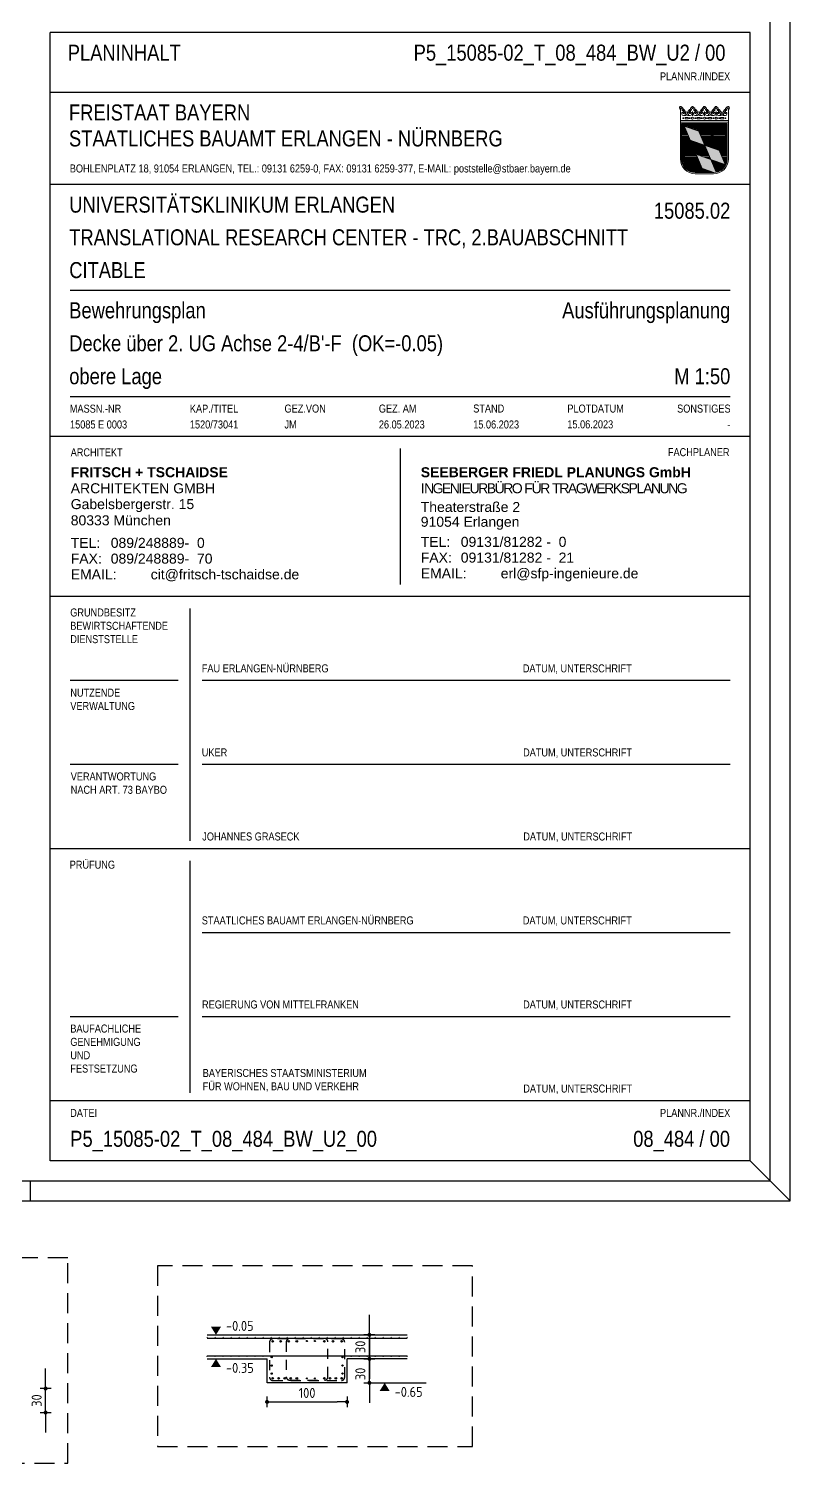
# Model space of a CAD drawing. Extents: x -4.3 to 79.3, y -6.3 to 34.2.
# Drawn here: x 49.93 to 59.45, y -3.28 to 14.65 of the extents above; entities that cross this region are included whole.
import ezdxf
from ezdxf.enums import TextEntityAlignment as Align

# ---------------------------------------------------------------- set-up
doc = ezdxf.new("R2010")
doc.units = 0
doc.header["$LTSCALE"] = 0.5
for name, pattern in [('AUSGEZOGEN', [1000.01, 1000, 0.01]), ('DASHED', [0.75, 0.5, -0.25]), ('HIDDEN', [0.375, 0.25, -0.125]), ('STRICHLINIE', [0.75, 0.5, -0.25])]:
    doc.linetypes.add(name, pattern=pattern)
for name, color, linetype in [('40 A Plankopf Text F+T', 7, 'Continuous'), ('BET-ANS', 7, 'Continuous'), ('BETON', 7, 'Continuous'), ('DETAIL', 7, 'Continuous'), ('HILFE', 7, 'Continuous'), ('koten', 7, 'Continuous'), ('MASSE', 7, 'Continuous'), ('RAHMEN', 7, 'Continuous'), ('RND', 7, 'Continuous')]:
    doc.layers.add(name, color=color, linetype=linetype)
doc.layers.add('NOPLOT', color=7, linetype='Continuous', plot=False)
doc.styles.add('ERSTELLTER_STIL_3', font='arial.ttf')
doc.styles.add('ERSTELLTER_STIL_4', font='arialbd.ttf')
doc.styles.add('plankopf_ArialN', font='ARIALN.TTF')
doc.styles.add('txt', font='isocp.shx')
doc.dimstyles.new('DOT_I', dxfattribs={"dimscale": 0.5, "dimtxt": 0.25, "dimasz": 0.25, "dimexe": 0.1, "dimexo": 0.3, "dimgap": 0.1, "dimtad": 1, "dimdec": 3, "dimzin": 3, "dimtxsty": 'txt', "dimblk": 'DOT', "dimblk1": 'DOT', "dimblk2": 'DOT', "dimsah": 1, "dimcen": 0.1, "dimse1": 1, "dimse2": 1, "dimazin": 0, "dimtfac": 1, "dimtdec": 4, "dimtix": 1, "dimtmove": 2, "dimatfit": 3, "dimfxl": 0, "dimtvp": 1, "dimtolj": 1, "dimtzin": 0, "dimarcsym": 0})
pattern_1 = [(0, (-322.07857, -163.97815), (8e-17, 0.254), [])]

# ---------------------------------------------------------------- blocks, each defined once
blk = doc.blocks.new('Bundeslandwappen')
at = {"lineweight": 9, "true_color": 0xffffff}
for points in [[(-5.75, 16.5), (-5.98, 16.5), (-5.98, 16.29), (-5.75, 16.29)], [(-5.09, 15.68), (-5.31, 15.68), (-5.31, 15.47), (-5.09, 15.47)], [(-3.49, 15.68), (-3.71, 15.68), (-3.71, 15.47), (-3.49, 15.47)], [(-2.82, 16.5), (-3.05, 16.5), (-3.05, 16.29), (-2.82, 16.29)], [(-2.15, 15.68), (-2.38, 15.68), (-2.38, 15.47), (-2.15, 15.47)], [(-0.56, 15.68), (-0.78, 15.68), (-0.78, 15.47), (-0.56, 15.47)], [(0.11, 16.5), (-0.11, 16.5), (-0.11, 16.29), (0.11, 16.29)], [(0.78, 15.68), (0.56, 15.68), (0.56, 15.47), (0.78, 15.47)], [(2.38, 15.68), (2.15, 15.68), (2.15, 15.47), (2.38, 15.47)], [(3.05, 16.5), (2.82, 16.5), (2.82, 16.29), (3.05, 16.29)], [(3.71, 15.68), (3.49, 15.68), (3.49, 15.47), (3.71, 15.47)], [(5.31, 15.68), (5.09, 15.68), (5.09, 15.47), (5.31, 15.47)], [(5.98, 16.5), (5.75, 16.5), (5.75, 16.29), (5.98, 16.29)]]:
    blk.add_hatch(color=7, dxfattribs=at).paths.add_polyline_path(points)
at = {"true_color": 0xffffff}
for points in [[(-5.34, 12.59), (-5.7, 12.59), (-5.7, 12.19), (-5.07, 11.96)], [(-1.42, 10.67), (-5.07, 11.96), (-3.57, 8.42), (0.08, 7.13)], [(0.86, 12.59), (-2.24, 12.59), (-1.42, 10.67), (2.23, 9.38)], [(3.96, 12.59), (1.66, 12.59), (4.37, 11.63)], [(5.7, 11.16), (4.37, 11.63), (5.7, 8.5)], [(-3.57, 8.42), (-5.7, 9.18), (-5.7, 6.17), (-2.07, 4.88)], [(5.7, 8.15), (2.23, 9.38), (3.73, 5.84), (5.7, 5.14)], [(-5.7, 6.14), (-5.7, 3.7, 0.041392), (-5.65, 3.14), (-4.21, 2.63)], [(1.58, 3.59), (-2.07, 4.88), (-0.56, 1.34), (2.36, 0.3, 0.043654), (2.95, 0.36)], [(3.73, 5.84), (0.08, 7.13), (1.58, 3.59), (5.23, 2.29)], [(-0.56, 1.34), (-4.21, 2.63), (-3.29, 0.45, 0.073774), (-2.3, 0.3), (-0.12, 0.3)]]:
    blk.add_hatch(color=7, dxfattribs=at).paths.add_polyline_path(points)
at = {"lineweight": 9}
h = blk.add_hatch(dxfattribs=at)
h.set_pattern_fill('ANSI31', color=256, scale=0.08, angle=315, style=0)
h.set_pattern_definition(pattern_1)
h.paths.add_polyline_path([(-5.07, 11.96), (-5.7, 12.19), (-5.7, 9.18), (-3.57, 8.42)])
h = blk.add_hatch(dxfattribs=at)
h.set_pattern_fill('ANSI31', color=256, scale=0.08, angle=315, style=0)
h.set_pattern_definition(pattern_1)
h.paths.add_polyline_path([(-2.24, 12.59), (-5.34, 12.59), (-5.07, 11.96), (-1.42, 10.67)])
h = blk.add_hatch(dxfattribs=at)
h.set_pattern_fill('ANSI31', color=256, scale=0.08, angle=315, style=0)
h.set_pattern_definition(pattern_1)
h.paths.add_polyline_path([(4.37, 11.63), (1.66, 12.59), (0.86, 12.59), (2.23, 9.38), (5.7, 8.15), (5.7, 8.5)])
h = blk.add_hatch(dxfattribs=at)
h.set_pattern_fill('ANSI31', color=256, scale=0.08, angle=315, style=0)
h.set_pattern_definition(pattern_1)
h.paths.add_polyline_path([(5.7, 12.59), (3.96, 12.59), (4.37, 11.63), (5.7, 11.16)])
h = blk.add_hatch(dxfattribs=at)
h.set_pattern_fill('ANSI31', color=256, scale=0.08, angle=315, style=0)
h.set_pattern_definition(pattern_1)
h.paths.add_polyline_path([(0.08, 7.13), (-3.57, 8.42), (-2.07, 4.88), (1.58, 3.59)])
h = blk.add_hatch(dxfattribs=at)
h.set_pattern_fill('ANSI31', color=256, scale=0.08, angle=315, style=0)
h.set_pattern_definition(pattern_1)
h.paths.add_polyline_path([(2.23, 9.38), (-1.42, 10.67), (0.08, 7.13), (3.73, 5.84)])
h = blk.add_hatch(dxfattribs=at)
h.set_pattern_fill('ANSI31', color=256, scale=0.08, angle=315, style=0)
h.set_pattern_definition(pattern_1)
h.paths.add_polyline_path([(-2.07, 4.88), (-5.7, 6.17), (-5.7, 6.14), (-4.21, 2.63), (-0.56, 1.34)])
h = blk.add_hatch(dxfattribs=at)
h.set_pattern_fill('ANSI31', color=256, scale=0.08, angle=315, style=0)
h.set_pattern_definition(pattern_1)
h.paths.add_polyline_path([(5.31, 2.11), (5.23, 2.29), (1.58, 3.59), (2.95, 0.36, 0.22704)])
h = blk.add_hatch(dxfattribs=at)
h.set_pattern_fill('ANSI31', color=256, scale=0.08, angle=315, style=0)
h.set_pattern_definition(pattern_1)
h.paths.add_polyline_path([(5.7, 5.14), (3.73, 5.84), (5.23, 2.29), (5.37, 2.24, 0.111178), (5.7, 3.7)])
h = blk.add_hatch(dxfattribs=at)
h.set_pattern_fill('ANSI31', color=256, scale=0.08, angle=315, style=0)
h.set_pattern_definition(pattern_1)
h.paths.add_polyline_path([(-4.21, 2.63), (-5.65, 3.14, 0.285055), (-3.29, 0.45)])
h = blk.add_hatch(dxfattribs=at)
h.set_pattern_fill('ANSI31', color=256, scale=0.08, angle=315, style=0)
h.set_pattern_definition(pattern_1)
h.paths.add_polyline_path([(-0.56, 1.34), (-0.12, 0.3), (2.3, 0.3, 0.004354), (2.36, 0.3)])
for p, q in [((-6, 16.1), (-6, 3.7)), ((-5.64, 14.97), (-5.64, 15.18)), ((-5.61, 16.59), (-5.62, 16.68)), ((-5.33, 15.19), (-5.33, 15.05)), ((-4.68, 14.54), (-5.26, 14.54)), ((-4.12, 14.54), (-3.54, 14.54)), ((-3.47, 15.19), (-3.47, 15.05)), ((-3.19, 16.59), (-3.18, 16.67)), ((-3.16, 14.97), (-3.16, 15.18)), ((-2.93, 15.58), (-2.93, 14.47)), ((-2.71, 14.97), (-2.71, 15.18)), ((-2.68, 16.59), (-2.69, 16.67)), ((-2.4, 15.19), (-2.4, 15.05)), ((-1.74, 14.54), (-2.32, 14.54)), ((-1.19, 14.54), (-0.61, 14.54)), ((-0.54, 15.19), (-0.54, 15.05)), ((-0.25, 16.59), (-0.24, 16.67)), ((-0.22, 14.97), (-0.22, 15.18)), ((0, 15.58), (0, 14.47)), ((0.22, 14.97), (0.22, 15.18)), ((0.25, 16.59), (0.24, 16.67)), ((0.54, 15.19), (0.54, 15.05)), ((1.19, 14.54), (0.61, 14.54)), ((1.74, 14.54), (2.32, 14.54)), ((2.4, 15.19), (2.4, 15.05)), ((2.68, 16.59), (2.69, 16.67)), ((2.71, 14.97), (2.71, 15.18)), ((2.93, 15.58), (2.93, 14.47)), ((3.16, 14.97), (3.16, 15.18)), ((3.19, 16.59), (3.18, 16.67)), ((3.47, 15.19), (3.47, 15.05)), ((4.12, 14.54), (3.54, 14.54)), ((4.68, 14.54), (5.26, 14.54)), ((5.33, 15.19), (5.33, 15.05)), ((5.61, 16.59), (5.62, 16.68)), ((5.64, 14.97), (5.64, 15.18)), ((6, 3.7), (6, 16.1)), ((-6, 13.29), (6, 13.29)), ((-6, 12.94), (6, 12.94)), ((-5.7, 12.59), (-5.7, 3.7)), ((-5.7, 12.59), (5.7, 12.59)), ((-5.7, 12.19), (5.7, 8.15)), ((-5.34, 12.59), (-0.12, 0.3)), ((-3.36, 13.9), (-2.93, 14.17)), ((-2.93, 13.63), (-3.36, 13.9)), ((-2.93, 14.17), (-2.5, 13.9)), ((-2.5, 13.9), (-2.93, 13.63)), ((-2.24, 12.59), (2.95, 0.36)), ((0, 14.17), (-0.43, 13.9)), ((-0.43, 13.9), (0, 13.63)), ((0.43, 13.9), (0, 14.17)), ((0, 13.63), (0.43, 13.9)), ((0.86, 12.59), (5.31, 2.11)), ((1.66, 12.59), (5.7, 11.16)), ((2.93, 14.17), (2.5, 13.9)), ((2.5, 13.9), (2.93, 13.63)), ((3.36, 13.9), (2.93, 14.17)), ((2.93, 13.63), (3.36, 13.9)), ((3.96, 12.59), (5.7, 8.5)), ((5.7, 3.7), (5.7, 12.59)), ((-5.7, 9.18), (5.7, 5.14)), ((-5.7, 6.17), (5.37, 2.24)), ((-5.7, 6.14), (-3.29, 0.45)), ((-5.66, 3.14), (2.36, 0.3)), ((-2.3, 0.3), (2.3, 0.3)), ((-2.3, 0), (2.3, 0))]:
    blk.add_line(p, q, dxfattribs=at)
for points in [[(-5.75, 16.29), (-5.98, 16.29), (-5.98, 16.5), (-5.75, 16.5)], [(-5.09, 15.47), (-5.31, 15.47), (-5.31, 15.68), (-5.09, 15.68)], [(-3.71, 15.47), (-3.49, 15.47), (-3.49, 15.68), (-3.71, 15.68)], [(-2.82, 16.29), (-3.05, 16.29), (-3.05, 16.5), (-2.82, 16.5)], [(-2.15, 15.47), (-2.38, 15.47), (-2.38, 15.68), (-2.15, 15.68)], [(-0.78, 15.47), (-0.56, 15.47), (-0.56, 15.68), (-0.78, 15.68)], [(0.11, 16.29), (-0.11, 16.29), (-0.11, 16.5), (0.11, 16.5)], [(0.78, 15.47), (0.56, 15.47), (0.56, 15.68), (0.78, 15.68)], [(2.15, 15.47), (2.38, 15.47), (2.38, 15.68), (2.15, 15.68)], [(3.05, 16.29), (2.82, 16.29), (2.82, 16.5), (3.05, 16.5)], [(3.71, 15.47), (3.49, 15.47), (3.49, 15.68), (3.71, 15.68)], [(5.09, 15.47), (5.31, 15.47), (5.31, 15.68), (5.09, 15.68)], [(5.75, 16.29), (5.98, 16.29), (5.98, 16.5), (5.75, 16.5)], [(-4.07, 13.71), (-4.83, 13.71), (-4.83, 14.1), (-4.07, 14.1)], [(-1.8, 13.71), (-1.04, 13.71), (-1.04, 14.1), (-1.8, 14.1)], [(1.8, 13.71), (1.04, 13.71), (1.04, 14.1), (1.8, 14.1)], [(4.07, 13.71), (4.83, 13.71), (4.83, 14.1), (4.07, 14.1)]]:
    blk.add_lwpolyline(points, close=True, dxfattribs=at)
for centre in [(-5.28, 13.9), (-3.71, 13.9), (-2.2, 13.9), (-0.68, 13.9), (0.68, 13.9), (2.2, 13.9), (3.71, 13.9), (5.28, 13.9)]:
    blk.add_circle(centre, 0.123, dxfattribs=at)
for centre, radius, start, end in [((-5.89, 16.45), 0.362, 44.6681, 253.1183), ((-5.67, 16.67), 0.05, 6.6615, 44.6681), ((-5.49, 15.18), 0.157, 3.2756, 179.5521), ((-5.19, 14.99), 0.453, 182.8328, 261.3043), ((-5.56, 16.59), 0.05, 186.6615, 265.6209), ((-5.42, 15.99), 0.179, 74.7883, 15.1356), ((-5.59, 16.26), 0.281, 346.0232, 85.6209), ((-5.36, 16.21), 0.05, 254.7883, 346.0232), ((-5.26, 15.23), 0.191, 249.6358, 3.0857), ((-5.2, 16.05), 0.05, 93.0633, 195.1356), ((-5.19, 15.87), 0.224, 350.9542, 93.0633), ((-5.02, 15.24), 0.05, 82.9467, 183.0857), ((-4.99, 15.54), 0.249, 262.9467, 77.8855), ((-4.92, 15.83), 0.05, 170.9542, 257.8855), ((-4.62, 14.89), 0.224, 71.4, 0), ((-4.71, 14.85), 0.312, 275.9649, 353.9773), ((-4.4, 15.24), 0.208, 317.0775, 222.9225), ((-4.18, 14.89), 0.224, 180, 108.6), ((-4.09, 14.85), 0.312, 186.0227, 264.0351), ((-3.81, 15.54), 0.249, 102.1145, 277.0533), ((-3.88, 15.83), 0.05, 282.1145, 9.0458), ((-3.61, 15.87), 0.224, 86.9367, 189.0458), ((-3.78, 15.24), 0.05, 356.9143, 97.0533), ((-3.54, 15.23), 0.191, 176.9143, 290.3642), ((-3.6, 16.05), 0.05, 344.8644, 86.9367), ((-3.38, 15.99), 0.179, 164.8644, 105.2117), ((-3.61, 14.99), 0.453, 278.6957, 357.1672), ((-3.21, 16.26), 0.281, 94.3791, 193.9768), ((-3.44, 16.21), 0.05, 193.9768, 285.2117), ((-3.31, 15.18), 0.157, 0.4479, 176.7244), ((-3.24, 16.59), 0.05, 274.3791, 353.3385), ((-3.13, 16.67), 0.05, 155.2288, 173.3385), ((-2.93, 16.58), 0.264, 24.0166, 155.3409), ((-2.55, 15.18), 0.157, 3.2756, 179.5521), ((-2.26, 14.99), 0.453, 182.8328, 261.3043), ((-2.74, 16.66), 0.05, 6.6615, 24.0166), ((-2.63, 16.59), 0.05, 186.6615, 265.6209), ((-2.49, 15.99), 0.179, 74.7883, 15.1356), ((-2.65, 16.26), 0.281, 346.0232, 85.6209), ((-2.43, 16.21), 0.05, 254.7883, 346.0232), ((-2.33, 15.23), 0.191, 249.6358, 3.0857), ((-2.27, 16.05), 0.05, 93.0633, 195.1356), ((-2.26, 15.87), 0.224, 350.9542, 93.0633), ((-2.09, 15.24), 0.05, 82.9467, 183.0857), ((-2.05, 15.54), 0.249, 262.9467, 77.8855), ((-1.99, 15.83), 0.05, 170.9542, 257.8855), ((-1.69, 14.89), 0.224, 71.4, 0), ((-1.78, 14.85), 0.312, 275.9649, 353.9773), ((-1.47, 15.24), 0.208, 317.0775, 222.9225), ((-1.24, 14.89), 0.224, 180, 108.6), ((-1.16, 14.85), 0.312, 186.0227, 264.0351), ((-0.88, 15.54), 0.249, 102.1145, 277.0533), ((-0.94, 15.83), 0.05, 282.1145, 9.0458), ((-0.67, 15.87), 0.224, 86.9367, 189.0458), ((-0.84, 15.24), 0.05, 356.9143, 97.0533), ((-0.6, 15.23), 0.191, 176.9143, 290.3642), ((-0.66, 16.05), 0.05, 344.8644, 86.9367), ((-0.44, 15.99), 0.179, 164.8644, 105.2117), ((-0.68, 14.99), 0.453, 278.6957, 357.1672), ((-0.28, 16.26), 0.281, 94.3791, 193.9768), ((-0.5, 16.21), 0.05, 193.9768, 285.2117), ((-0.38, 15.18), 0.157, 0.4479, 176.7244), ((-0.3, 16.59), 0.05, 274.3791, 353.3385), ((0, 16.58), 0.264, 24.0166, 155.3409), ((-0.19, 16.67), 0.05, 155.2288, 173.3385), ((0.38, 15.18), 0.157, 3.2756, 179.5521), ((0.68, 14.99), 0.453, 182.8328, 261.3043), ((0.19, 16.66), 0.05, 6.6615, 24.0166), ((0.3, 16.59), 0.05, 186.6615, 265.6209), ((0.44, 15.99), 0.179, 74.7883, 15.1356), ((0.28, 16.26), 0.281, 346.0232, 85.6209), ((0.5, 16.21), 0.05, 254.7883, 346.0232), ((0.6, 15.23), 0.191, 249.6358, 3.0857), ((0.66, 16.05), 0.05, 93.0633, 195.1356), ((0.67, 15.87), 0.224, 350.9542, 93.0633), ((0.84, 15.24), 0.05, 82.9467, 183.0857), ((0.88, 15.54), 0.249, 262.9467, 77.8855), ((0.94, 15.83), 0.05, 170.9542, 257.8855), ((1.24, 14.89), 0.224, 71.4, 0), ((1.16, 14.85), 0.312, 275.9649, 353.9773), ((1.47, 15.24), 0.208, 317.0775, 222.9225), ((1.69, 14.89), 0.224, 180, 108.6), ((1.78, 14.85), 0.312, 186.0227, 264.0351), ((2.05, 15.54), 0.249, 102.1145, 277.0533), ((1.99, 15.83), 0.05, 282.1145, 9.0458), ((2.26, 15.87), 0.224, 86.9367, 189.0458), ((2.09, 15.24), 0.05, 356.9143, 97.0533), ((2.33, 15.23), 0.191, 176.9143, 290.3642), ((2.27, 16.05), 0.05, 344.8644, 86.9367), ((2.49, 15.99), 0.179, 164.8644, 105.2117), ((2.26, 14.99), 0.453, 278.6957, 357.1672), ((2.65, 16.26), 0.281, 94.3791, 193.9768), ((2.43, 16.21), 0.05, 193.9768, 285.2117), ((2.55, 15.18), 0.157, 0.4479, 176.7244), ((2.63, 16.59), 0.05, 274.3791, 353.3385), ((2.93, 16.58), 0.264, 24.0166, 155.3409), ((2.74, 16.67), 0.05, 155.2288, 173.3385), ((3.31, 15.18), 0.157, 3.2756, 179.5521), ((3.61, 14.99), 0.453, 182.8328, 261.3043), ((3.13, 16.66), 0.05, 6.6615, 24.0166), ((3.24, 16.59), 0.05, 186.6615, 265.6209), ((3.38, 15.99), 0.179, 74.7883, 15.1356), ((3.21, 16.26), 0.281, 346.0232, 85.6209), ((3.44, 16.21), 0.05, 254.7883, 346.0232), ((3.54, 15.23), 0.191, 249.6358, 3.0857), ((3.6, 16.05), 0.05, 93.0633, 195.1356), ((3.61, 15.87), 0.224, 350.9542, 93.0633), ((3.78, 15.24), 0.05, 82.9467, 183.0857), ((3.81, 15.54), 0.249, 262.9467, 77.8855), ((3.88, 15.83), 0.05, 170.9542, 257.8855), ((4.18, 14.89), 0.224, 71.4, 0), ((4.09, 14.85), 0.312, 275.9649, 353.9773), ((4.4, 15.24), 0.208, 317.0775, 222.9225), ((4.62, 14.89), 0.224, 180, 108.6), ((4.71, 14.85), 0.312, 186.0227, 264.0351), ((4.99, 15.54), 0.249, 102.1145, 277.0533), ((4.92, 15.83), 0.05, 282.1145, 9.0458), ((5.19, 15.87), 0.224, 86.9367, 189.0458), ((5.02, 15.24), 0.05, 356.9143, 97.0533), ((5.26, 15.23), 0.191, 176.9143, 290.3642), ((5.2, 16.05), 0.05, 344.8644, 86.9367), ((5.42, 15.99), 0.179, 164.8644, 105.2117), ((5.19, 14.99), 0.453, 278.6957, 357.1672), ((5.59, 16.26), 0.281, 94.3791, 193.9768), ((5.36, 16.21), 0.05, 193.9768, 285.2117), ((5.49, 15.18), 0.157, 0.4479, 176.7244), ((5.56, 16.59), 0.05, 274.3791, 353.3385), ((5.67, 16.67), 0.05, 135.3319, 173.3385), ((5.89, 16.45), 0.362, 286.8817, 135.3319), ((-2.3, 3.7), 3.7, 180, 270), ((-2.3, 3.7), 3.4, 180, 270), ((2.3, 3.7), 3.7, 270, 0), ((2.3, 3.7), 3.4, 270, 0)]:
    blk.add_arc(centre, radius, start, end, dxfattribs=at)
blk = doc.blocks.new('Plankopf_PU')
for p, q in [((-18.5, 25.4), (-18.5, 27.7)), ((-1, 27.7), (-18.5, 27.7)), ((-1, 27.7), (-18.5, 27.7)), ((-1, 25.4), (-1, 27.7)), ((-1, 25.4), (-18.5, 25.4)), ((-1, 25.4), (-18.5, 25.4)), ((-18.5, 19.1), (-18.5, 25.4)), ((-1, 19.1), (-1, 25.4)), ((-1.5, 22.75), (-18, 22.75)), ((-18, 20.1), (-1.5, 20.1)), ((-18.5, 15.1), (-18.5, 19.1)), ((-1, 19.1), (-18.5, 19.1)), ((-1, 15.1), (-1, 19.1)), ((-9.75, 18.8), (-9.75, 15.4)), ((-1, 15.1), (-18.5, 15.1)), ((-1, 15.1), (-18.5, 15.1)), ((-18.5, 8.8), (-18.5, 15.1)), ((-1, 8.8), (-1, 15.1)), ((-15, 9), (-15, 14.8)), ((-15.3, 13), (-18, 13)), ((-1.5, 13), (-14.7, 13)), ((-15.3, 10.9), (-18, 10.9)), ((-1.5, 10.9), (-14.7, 10.9)), ((-18.5, 2.5), (-18.5, 8.8)), ((-1, 8.8), (-18.5, 8.8)), ((-1, 2.5), (-1, 8.8)), ((-15, 2.7), (-15, 8.5)), ((-1.5, 6.7), (-14.7, 6.7)), ((-15.3, 4.6), (-18, 4.6)), ((-1.5, 4.6), (-14.7, 4.6)), ((-1, 2.5), (-18.5, 2.5)), ((-18.5, 1), (-18.5, 2.5)), ((-1, 2.5), (-18.5, 2.5)), ((-1, 1), (-1, 2.5)), ((-1, 1), (-18.5, 1))]:
    blk.add_line(p, q)
at = {"xscale": 0.1, "yscale": 0.1, "zscale": 0.1}
blk.add_blockref('Bundeslandwappen', (-2.148, 25.669), dxfattribs=at)
at = {"linetype": 'AUSGEZOGEN', "lineweight": 35, "style": 'plankopf_ArialN'}
for s, height, p in [('FREISTAAT BAYERN', 0.4, (-18.032, 27.401)), ('PRÜFUNG', 0.2, (-18.013, 8.5))]:
    blk.add_text(s, height=height, dxfattribs=at).set_placement(p, align=Align.TOP_LEFT)
blk.add_text('STAATLICHES BAUAMT ERLANGEN - NÜRNBERG', height=0.4, dxfattribs=at).set_placement((-18.032, 26.552), align=Align.MIDDLE_LEFT)
at = {"style": 'plankopf_ArialN'}
for s, p in [('BOHLENPLATZ 18, 91054 ERLANGEN, TEL.: 09131 6259-0, FAX: 09131 6259-377, E-MAIL: poststelle@stbaer.bayern.de', (-18.012, 25.702)), ('MASSN.-NR', (-18.011, 19.698)), ('KAP./TITEL', (-15.01, 19.698)), ('GEZ.VON', (-12.644, 19.7)), ('GEZ. AM', (-10.286, 19.7)), ('STAND', (-7.927, 19.702)), ('PLOTDATUM', (-5.574, 19.7)), ('FAU ERLANGEN-NÜRNBERG', (-14.712, 13.207)), ('DATUM, UNTERSCHRIFT', (-6.687, 13.207)), ('UKER', (-14.712, 11.107)), ('DATUM, UNTERSCHRIFT', (-6.68, 11.106)), ('JOHANNES GRASECK', (-14.7, 9.005)), ('DATUM, UNTERSCHRIFT', (-6.675, 9.005)), ('STAATLICHES BAUAMT ERLANGEN-NÜRNBERG', (-14.712, 6.907)), ('DATUM, UNTERSCHRIFT', (-6.687, 6.907)), ('REGIERUNG VON MITTELFRANKEN', (-14.705, 4.806)), ('DATUM, UNTERSCHRIFT', (-6.68, 4.806)), ('DATUM, UNTERSCHRIFT', (-6.675, 2.705)), ('DATEI', (-18.002, 2.095))]:
    blk.add_text(s, height=0.2, dxfattribs=at).set_placement(p)
for s, p in [('SONSTIGES', (-1.493, 19.7)), ('PLANNR./INDEX', (-1.501, 2.095))]:
    blk.add_text(s, height=0.2, dxfattribs=at).set_placement(p, align=Align.RIGHT)
at = {"linetype": 'AUSGEZOGEN', "lineweight": 35, "style": 'plankopf_ArialN'}
blk.add_text('ARCHITEKT', height=0.2, dxfattribs=at).set_placement((-17.989, 18.607))
blk.add_text('FACHPLANER', height=0.2, dxfattribs=at).set_placement((-1.52, 18.611), align=Align.RIGHT)
at = {"insert": (-5.574, 19.303), "char_height": 0.2, "attachment_point": 7, "style": 'plankopf_ArialN'}
blk.add_mtext('15.06.2023', dxfattribs=at)
at = {"char_height": 0.2, "attachment_point": 1, "style": 'plankopf_ArialN'}
for s, insert, width in [('GRUNDBESITZ\\PBEWIRTSCHAFTENDE DIENSTSTELLE', (-18, 14.804), 2.5), ('NUTZENDE^JVERWALTUNG', (-17.998, 12.8), 2.69843), ('VERANTWORTUNG  NACH ART. 73 BAYBO', (-17.988, 10.705), 2.68768), ('BAUFACHLICHE GENEHMIGUNG UND FESTSETZUNG', (-17.998, 4.404), 2.2311), ('BAYERISCHES STAATSMINISTERIUM ^JFÜR WOHNEN, BAU UND VERKEHR', (-14.689, 3.294), 9.29412)]:
    blk.add_mtext(s, dxfattribs=dict(at, insert=insert, width=width))
at = {"style": 'plankopf_ArialN'}
for tag, p in [('PROJEKTBEZEICHNUNGZ1', (-18.025, 24.578)), ('PROJEKTBEZEICHNUNGZ2', (-18.025, 23.761)), ('PROJEKTBEZEICHNUNGZ3', (-18.025, 22.941))]:
    blk.add_attdef(tag, text='', height=0.4, dxfattribs=at).set_placement(p, align=Align.BOTTOM_LEFT)
for tag, p in [('GEB.-NR', (-1.5, 24.946)), ('0.000X', (-1.507, 1.749))]:
    blk.add_attdef(tag, text='', height=0.4, dxfattribs=at).set_placement(p, align=Align.TOP_RIGHT)
for tag, p, height in [('PLANINHALTZ1', (-18.025, 22.055), 0.4), ('PLANINHALTZ2', (-18.025, 21.232), 0.4), ('PLANINHALTZ3', (-18.025, 20.409), 0.4), ('MASSN.-NR', (-18.005, 19.303), 0.2), ('KAPITEL/TITEL', (-15.01, 19.303), 0.2), ('GEZ_VON', (-12.644, 19.303), 0.2), ('GEZ_AM', (-10.286, 19.303), 0.2), ('STAND', (-7.927, 19.303), 0.2)]:
    blk.add_attdef(tag, p, '', height=height, dxfattribs=at)
for tag, height, p in [('PLANUNGSPHASE', 0.4, (-1.5, 22.055)), ('PROJEKTKATEGORIE', 0.4, (-1.5, 21.232)), ('MAßSTAB', 0.4, (-1.5, 20.409)), ('SONSTIGES', 0.2, (-1.5, 19.303))]:
    blk.add_attdef(tag, text='', height=height, dxfattribs=at).set_placement(p, align=Align.RIGHT)
at = {"layer": '40 A Plankopf Text F+T', "color": 7, "linetype": 'Continuous', "lineweight": 13, "char_height": 0.25, "attachment_point": 7}
for s, insert, style in [('\\A1;FRITSCH + TSCHAIDSE ', (-17.988, 18.081), 'ERSTELLTER_STIL_4'), ('\\A1;SEEBERGER FRIEDL PLANUNGS GmbH', (-9.238, 18.081), 'ERSTELLTER_STIL_4'), ('\\A1;ARCHITEKTEN GMBH', (-17.988, 17.68), 'ERSTELLTER_STIL_3'), ('\\A1;{\\T0.8;INGENIEURBÜRO FÜR TRAGWERKSPLANUNG}', (-9.238, 17.68), 'ERSTELLTER_STIL_3'), ('\\A1;Gabelsbergerstr. 15', (-17.988, 17.212), 'ERSTELLTER_STIL_3'), ('\\A1;Theaterstraße 2', (-9.238, 17.212), 'ERSTELLTER_STIL_3'), ('\\A1;80333 München', (-17.988, 16.879), 'ERSTELLTER_STIL_3'), ('\\A1;91054 Erlangen', (-9.238, 16.771), 'ERSTELLTER_STIL_3')]:
    blk.add_mtext(s, dxfattribs=dict(at, insert=insert, style=style))
at = {"layer": '40 A Plankopf Text F+T', "color": 7, "linetype": 'Continuous', "lineweight": 13, "char_height": 0.25, "attachment_point": 7, "line_spacing_factor": 0.945293, "style": 'ERSTELLTER_STIL_3'}
for s, insert in [('\\A1;TEL: ^I089/248889-  0\\PFAX: ^I089/248889-  70\\PEMAIL: ^Icit@fritsch-tschaidse.de', (-17.988, 15.481)), ('\\A1;TEL: ^I09131/81282 -  0\\PFAX: ^I09131/81282 -  21\\PEMAIL: ^Ierl@sfp-ingenieure.de', (-9.238, 15.481))]:
    blk.add_mtext(s, dxfattribs=dict(at, insert=insert))
blk = doc.blocks.new('DOT')
at = {"layer": 'MASSE', "color": 7, "linetype": 'Continuous'}
for p, q in [((0, 0), (-1, 0)), ((0, 0.54), (0, -0.54))]:
    blk.add_line(p, q, dxfattribs=at)
at = {"layer": 'MASSE', "color": 7, "linetype": 'Continuous', "const_width": 0.2}
blk.add_lwpolyline([(-0.1, 0, 1), (0.1, 0, 1)], format="xyb", close=True, dxfattribs=at)
blk = doc.blocks.new('*D36')
at = {"layer": 'Defpoints', "color": 0, "linetype": 'AUSGEZOGEN', "transparency": 16777216}
for p in [(50.142, -2.347), (50.142, -2.347), (50.142, -2.647)]:
    blk.add_point(p, dxfattribs=at)
at = {"layer": 'MASSE', "color": 0, "linetype": 'AUSGEZOGEN', "lineweight": -2, "transparency": 16777216}
for p, q in [((50.142, -2.222), (50.142, -2.097)), ((50.142, -2.647), (50.142, -2.347)), ((50.142, -2.772), (50.142, -2.897))]:
    blk.add_line(p, q, dxfattribs=at)
at = {"layer": 'MASSE', "color": 0, "linetype": 'AUSGEZOGEN', "lineweight": -2, "transparency": 16777216, "xscale": 0.125, "yscale": 0.125, "zscale": 0.125}
for p, rotation in [((50.142, -2.347), 270), ((50.142, -2.647), 90)]:
    blk.add_blockref('DOT', p, dxfattribs=dict(at, rotation=rotation))
at = {"layer": 'MASSE', "color": 0, "linetype": 'AUSGEZOGEN', "transparency": 16777216, "insert": (50.03, -2.497), "char_height": 0.125, "attachment_point": 5, "rotation": 90, "style": 'txt'}
blk.add_mtext('\\A1;30', dxfattribs=at)
blk = doc.blocks.new('okrd_o')
at = {"layer": 'koten', "color": 7, "linetype": 'Continuous'}
blk.add_solid([(-0.125, 0.202), (0.125, 0.202), (0, 0)], dxfattribs=at)
at = {"layer": 'koten', "style": 'txt'}
blk.add_attdef('OKRD', (0.25, 0.1), '', height=0.25, dxfattribs=at)
blk = doc.blocks.new('okrd_u')
at = {"layer": 'koten', "color": 7, "linetype": 'Continuous'}
blk.add_solid([(-0.125, -0.202), (0.125, -0.202), (0, 0)], dxfattribs=at)
at = {"layer": 'koten', "style": 'txt'}
blk.add_attdef('OKRD', (0.25, -0.35), '', height=0.25, dxfattribs=at)
blk = doc.blocks.new('*D58')
at = {"layer": 'Defpoints', "color": 0, "linetype": 'AUSGEZOGEN', "transparency": 16777216}
for p in [(54.189, -1.976), (54.189, -1.976), (54.189, -2.276)]:
    blk.add_point(p, dxfattribs=at)
at = {"layer": 'MASSE', "color": 0, "linetype": 'AUSGEZOGEN', "lineweight": -2, "transparency": 16777216}
for p, q in [((54.189, -1.851), (54.189, -1.726)), ((54.189, -2.276), (54.189, -1.976)), ((54.189, -2.401), (54.189, -2.526))]:
    blk.add_line(p, q, dxfattribs=at)
at = {"layer": 'MASSE', "color": 0, "linetype": 'AUSGEZOGEN', "lineweight": -2, "transparency": 16777216, "xscale": 0.125, "yscale": 0.125, "zscale": 0.125}
for p, rotation in [((54.189, -1.976), 270), ((54.189, -2.276), 90)]:
    blk.add_blockref('DOT', p, dxfattribs=dict(at, rotation=rotation))
at = {"layer": 'MASSE', "color": 0, "linetype": 'AUSGEZOGEN', "transparency": 16777216, "insert": (54.076, -2.164), "char_height": 0.125, "attachment_point": 5, "rotation": 90, "style": 'txt'}
blk.add_mtext('\\A1;30', dxfattribs=at)
blk = doc.blocks.new('*D59')
at = {"layer": 'Defpoints', "color": 0, "linetype": 'AUSGEZOGEN', "transparency": 16777216}
for p in [(52.91, -2.514), (53.91, -2.514), (53.91, -2.514)]:
    blk.add_point(p, dxfattribs=at)
at = {"layer": 'MASSE', "color": 0, "linetype": 'AUSGEZOGEN', "lineweight": -2, "transparency": 16777216}
blk.add_line((53.035, -2.514), (53.785, -2.514), dxfattribs=at)
at = {"layer": 'MASSE', "color": 0, "linetype": 'AUSGEZOGEN', "lineweight": -2, "transparency": 16777216, "xscale": 0.125, "yscale": 0.125, "zscale": 0.125, "rotation": 180}
blk.add_blockref('DOT', (52.91, -2.514), dxfattribs=at)
at = {"layer": 'MASSE', "color": 0, "linetype": 'AUSGEZOGEN', "lineweight": -2, "transparency": 16777216, "xscale": 0.125, "yscale": 0.125, "zscale": 0.125}
blk.add_blockref('DOT', (53.91, -2.514), dxfattribs=at)
at = {"layer": 'MASSE', "color": 0, "linetype": 'AUSGEZOGEN', "transparency": 16777216, "insert": (53.41, -2.402), "char_height": 0.125, "attachment_point": 5, "style": 'txt'}
blk.add_mtext('\\A1;100', dxfattribs=at)
blk = doc.blocks.new('*D60')
at = {"layer": 'Defpoints', "color": 0, "linetype": 'AUSGEZOGEN', "transparency": 16777216}
for p in [(54.189, -1.676), (54.189, -1.976), (54.189, -1.976)]:
    blk.add_point(p, dxfattribs=at)
at = {"layer": 'MASSE', "color": 0, "linetype": 'AUSGEZOGEN', "lineweight": -2, "transparency": 16777216}
for p, q in [((54.189, -1.551), (54.189, -1.426)), ((54.189, -1.676), (54.189, -1.976)), ((54.189, -2.101), (54.189, -2.226))]:
    blk.add_line(p, q, dxfattribs=at)
at = {"layer": 'MASSE', "color": 0, "linetype": 'AUSGEZOGEN', "lineweight": -2, "transparency": 16777216, "xscale": 0.125, "yscale": 0.125, "zscale": 0.125}
for p, rotation in [((54.189, -1.676), 270), ((54.189, -1.976), 90)]:
    blk.add_blockref('DOT', p, dxfattribs=dict(at, rotation=rotation))
at = {"layer": 'MASSE', "color": 0, "linetype": 'AUSGEZOGEN', "transparency": 16777216, "insert": (54.076, -1.826), "char_height": 0.125, "attachment_point": 5, "rotation": 90, "style": 'txt'}
blk.add_mtext('\\A1;30', dxfattribs=at)
blk = doc.blocks.new('A1-35-0')
at = {"layer": 'RAHMEN'}
for p, q in [((118.9, 0), (118.9, 59.4)), ((0, 0), (118.9, 0))]:
    blk.add_line(p, q, dxfattribs=at)
at = {"layer": 'RAHMEN', "color": 5}
for p, q in [((118.4, 0.5), (118.4, 58.9)), ((2, 0.5), (118.4, 0.5))]:
    blk.add_line(p, q, dxfattribs=at)
at = {"layer": 'RAHMEN', "color": 7}
blk.add_line((99.9, 0.5), (99.9, 0), dxfattribs=at)

msp = doc.modelspace()

# ---------------------------------------------------------------- linework, layer by layer
for p, q in [((58.95, 14.6), (50.2, 14.6)), ((50.2, 13.85), (50.2, 14.6)), ((58.95, 13.85), (58.95, 14.6))]:
    msp.add_line(p, q)
at = {"layer": 'BETON', "color": 6, "linetype": 'AUSGEZOGEN'}
for p, q in [((52.1603, -1.6762), (54.6603, -1.6762)), ((52.1603, -1.9762), (52.9103, -1.9762)), ((52.9103, -2.2762), (52.9103, -1.9762)), ((53.9103, -2.2762), (53.9103, -1.9762)), ((54.6603, -1.9762), (53.9103, -1.9762)), ((53.9103, -2.2762), (52.9103, -2.2762))]:
    msp.add_line(p, q, dxfattribs=at)
at = {"layer": 'DETAIL', "color": 102, "linetype": 'STRICHLINIE'}
for points in [[(46.6269, -0.7143), (46.6269, -3.2812), (50.4186, -3.2812), (50.4186, -0.7143)], [(51.5414, -0.8133), (51.5414, -3.0696), (55.4776, -3.0696), (55.4776, -0.8133)]]:
    msp.add_lwpolyline(points, close=True, dxfattribs=at)
at = {"layer": 'HILFE', "color": 102, "linetype": 'AUSGEZOGEN'}
msp.add_line((54.1887, -2.2762), (54.8987, -2.2762), dxfattribs=at)
at = {"layer": 'NOPLOT', "color": 191, "linetype": 'AUSGEZOGEN'}
msp.add_line((58.95, 0.5), (59.45, 0), dxfattribs=at)
at = {"layer": 'RND', "color": 7, "linetype": 'AUSGEZOGEN', "const_width": 0.008}
for points in [[(52.1573, -1.7082, 1), (52.1653, -1.7082, 1)], [(52.2573, -1.7082, 1), (52.2653, -1.7082, 1)], [(52.3573, -1.7082, 1), (52.3653, -1.7082, 1)], [(52.4573, -1.7082, 1), (52.4653, -1.7082, 1)], [(52.5573, -1.7082, 1), (52.5653, -1.7082, 1)], [(52.6573, -1.7082, 1), (52.6653, -1.7082, 1)], [(52.7573, -1.7082, 1), (52.7653, -1.7082, 1)], [(52.8573, -1.7082, 1), (52.8653, -1.7082, 1)], [(52.9573, -1.7082, 1), (52.9653, -1.7082, 1)], [(53.0573, -1.7082, 1), (53.0653, -1.7082, 1)], [(53.1573, -1.7082, 1), (53.1653, -1.7082, 1)], [(53.2573, -1.7082, 1), (53.2653, -1.7082, 1)], [(53.3573, -1.7082, 1), (53.3653, -1.7082, 1)], [(53.4573, -1.7082, 1), (53.4653, -1.7082, 1)], [(53.5573, -1.7082, 1), (53.5653, -1.7082, 1)], [(53.6573, -1.7082, 1), (53.6653, -1.7082, 1)], [(53.7573, -1.7082, 1), (53.7653, -1.7082, 1)], [(53.8573, -1.7082, 1), (53.8653, -1.7082, 1)], [(53.9573, -1.7082, 1), (53.9653, -1.7082, 1)], [(54.0573, -1.7082, 1), (54.0653, -1.7082, 1)], [(54.1573, -1.7082, 1), (54.1653, -1.7082, 1)], [(54.2573, -1.7082, 1), (54.2653, -1.7082, 1)], [(54.3573, -1.7082, 1), (54.3653, -1.7082, 1)], [(54.4573, -1.7082, 1), (54.4653, -1.7082, 1)], [(54.5573, -1.7082, 1), (54.5653, -1.7082, 1)], [(54.6573, -1.7082, 1), (54.6653, -1.7082, 1)], [(52.1632, -1.9442, 1), (52.1552, -1.9442, 1)], [(52.2632, -1.9442, 1), (52.2552, -1.9442, 1)], [(52.3632, -1.9442, 1), (52.3552, -1.9442, 1)], [(52.4632, -1.9442, 1), (52.4552, -1.9442, 1)], [(52.5632, -1.9442, 1), (52.5552, -1.9442, 1)], [(52.6632, -1.9442, 1), (52.6552, -1.9442, 1)], [(52.7632, -1.9442, 1), (52.7552, -1.9442, 1)], [(52.8632, -1.9442, 1), (52.8552, -1.9442, 1)], [(53.9573, -1.9442, -1), (53.9653, -1.9442, -1)], [(54.0573, -1.9442, -1), (54.0653, -1.9442, -1)], [(54.1573, -1.9442, -1), (54.1653, -1.9442, -1)], [(54.2573, -1.9442, -1), (54.2653, -1.9442, -1)], [(54.3573, -1.9442, -1), (54.3653, -1.9442, -1)], [(54.4573, -1.9442, -1), (54.4653, -1.9442, -1)], [(54.5573, -1.9442, -1), (54.5653, -1.9442, -1)], [(54.6573, -1.9442, -1), (54.6653, -1.9442, -1)]]:
    msp.add_lwpolyline(points, format="xyb", close=True, dxfattribs=at)
at = {"layer": 'RND', "color": 1, "linetype": 'AUSGEZOGEN'}
for points in [[(52.1603, -1.7162), (54.6603, -1.7162)], [(52.1603, -1.9362), (54.6603, -1.9362)]]:
    msp.add_lwpolyline(points, dxfattribs=at)
at = {"layer": 'RND', "color": 1, "linetype": 'HIDDEN'}
for points in [[(52.9823, -2.2462), (53.8383, -2.2462, 0.4142136), (53.8803, -2.2042), (53.8803, -1.7682, 0.4142136), (53.8383, -1.7262), (52.9823, -1.7262, 0.4142136), (52.9403, -1.7682), (52.9403, -2.2042, 0.4142136)], [(53.1923, -2.2421), (53.6283, -2.2421, 0.4142136), (53.6703, -2.2001), (53.6703, -1.7641, 0.4142136), (53.6283, -1.7221), (53.1923, -1.7221, 0.4142136), (53.1503, -1.7641), (53.1503, -2.2001, 0.4142136)]]:
    msp.add_lwpolyline(points, format="xyb", close=True, dxfattribs=at)
at = {"layer": 'RND', "color": 7, "linetype": 'AUSGEZOGEN'}
for centre, radius in [((52.979, -1.7566), 0.01), ((53.0799, -1.7566), 0.01), ((53.1807, -1.7566), 0.01), ((53.2815, -1.7566), 0.01), ((53.2815, -1.7566), 0.01), ((53.4087, -1.7527), 0.006), ((53.5087, -1.7527), 0.006), ((53.6259, -1.7566), 0.01), ((53.7337, -1.7566), 0.01), ((53.8415, -1.7566), 0.01), ((53.8415, -1.7566), 0.01), ((52.9677, -1.9541), 0.008), ((53.8528, -1.9541), 0.008), ((52.9677, -2.0602), 0.008), ((53.8528, -2.0602), 0.008), ((52.9677, -2.1602), 0.008), ((52.979, -2.2186), 0.01), ((53.0547, -2.2186), 0.01), ((53.1303, -2.2186), 0.01), ((53.2059, -2.2186), 0.01), ((53.2815, -2.2186), 0.01), ((53.4087, -2.2197), 0.006), ((53.5087, -2.2197), 0.006), ((53.6259, -2.2186), 0.01), ((53.6978, -2.2186), 0.01), ((53.7696, -2.2186), 0.01), ((53.8415, -2.2186), 0.01), ((53.8528, -2.1602), 0.008)]:
    msp.add_circle(centre, radius, dxfattribs=at)

# ---------------------------------------------------------------- block references
at = {"layer": 'BET-ANS'}
ref = msp.add_blockref('Plankopf_PU', (59.45, 0), dxfattribs=dict(at, xscale=0.5, yscale=0.5, zscale=0.5))
ref.add_attrib('0.000X', '08_484 / 00', dxfattribs={"layer": '0', "height": 0.2, "style": 'plankopf_ArialN'}).set_placement((58.6966, 0.8744), align=Align.TOP_RIGHT)
ref.add_attrib('STAND', '15.06.2023', (55.4866, 9.6516), dxfattribs={"layer": '0', "height": 0.1, "style": 'plankopf_ArialN'})
ref.add_attrib('PLANINHALTZ1', 'Bewehrungsplan', (50.4374, 11.0277), dxfattribs={"layer": '0', "height": 0.2, "style": 'plankopf_ArialN'})
ref.add_attrib('PLANINHALTZ2', "Decke über 2. UG Achse 2-4/B'-F  (OK=-0.05)", (50.4374, 10.616), dxfattribs={"layer": '0', "height": 0.2, "style": 'plankopf_ArialN'})
ref.add_attrib('PLANINHALTZ3', 'obere Lage', (50.4374, 10.2045), dxfattribs={"layer": '0', "height": 0.2, "style": 'plankopf_ArialN'})
ref.add_attrib('PROJEKTBEZEICHNUNGZ1', 'UNIVERSITÄTSKLINIKUM ERLANGEN', dxfattribs={"layer": '0', "height": 0.2, "style": 'plankopf_ArialN'}).set_placement((50.4374, 12.2888), align=Align.BOTTOM_LEFT)
ref.add_attrib('PROJEKTBEZEICHNUNGZ2', 'TRANSLATIONAL RESEARCH CENTER - TRC, 2.BAUABSCHNITT', dxfattribs={"layer": '0', "height": 0.2, "style": 'plankopf_ArialN'}).set_placement((50.4374, 11.8806), align=Align.BOTTOM_LEFT)
ref.add_attrib('PROJEKTBEZEICHNUNGZ3', 'CITABLE', dxfattribs={"layer": '0', "height": 0.2, "style": 'plankopf_ArialN'}).set_placement((50.4374, 11.4705), align=Align.BOTTOM_LEFT)
ref.add_attrib('GEB.-NR', '15085.02', dxfattribs={"layer": '0', "height": 0.2, "style": 'plankopf_ArialN'}).set_placement((58.7, 12.473), align=Align.TOP_RIGHT)
ref.add_attrib('PLANUNGSPHASE', 'Ausführungsplanung', dxfattribs={"layer": '0', "height": 0.2, "style": 'plankopf_ArialN'}).set_placement((58.7, 11.0277), align=Align.RIGHT)
ref.add_attrib('MAßSTAB', 'M 1:50', dxfattribs={"layer": '0', "height": 0.2, "style": 'plankopf_ArialN'}).set_placement((58.7, 10.2045), align=Align.RIGHT)
ref.add_attrib('MASSN.-NR', '15085 E 0003', (50.4474, 9.6516), dxfattribs={"layer": '0', "height": 0.1, "style": 'plankopf_ArialN'})
ref.add_attrib('KAPITEL/TITEL', '1520/73041', (51.9451, 9.6516), dxfattribs={"layer": '0', "height": 0.1, "style": 'plankopf_ArialN'})
ref.add_attrib('GEZ_VON', 'JM', (53.1278, 9.6516), dxfattribs={"layer": '0', "height": 0.1, "style": 'plankopf_ArialN'})
ref.add_attrib('GEZ_AM', '26.05.2023', (54.3071, 9.6516), dxfattribs={"layer": '0', "height": 0.1, "style": 'plankopf_ArialN'})
ref.add_attrib('SONSTIGES', '-', dxfattribs={"layer": '0', "height": 0.1, "style": 'plankopf_ArialN'}).set_placement((58.7, 9.6516), align=Align.RIGHT)
at = {"layer": 'koten', "color": 7, "linetype": 'DASHED', "xscale": 0.5, "yscale": 0.5, "zscale": 0.5}
msp.add_blockref('okrd_o', (52.2714, -1.6762), dxfattribs=at).add_auto_attribs({'OKRD': '-0.05'})
at = {"layer": 'koten', "color": 7, "linetype": 'AUSGEZOGEN', "xscale": 0.5, "yscale": 0.5, "zscale": 0.5}
for p, values in [((52.2714, -1.9762), {'OKRD': '-0.35'}), ((54.3797, -2.2762), {'OKRD': '-0.65'})]:
    msp.add_blockref('okrd_u', p, dxfattribs=at).add_auto_attribs(values)
at = {"layer": 'RAHMEN', "color": 191, "linetype": 'AUSGEZOGEN', "xscale": 0.5, "yscale": 0.5, "zscale": 0.5}
msp.add_blockref('A1-35-0', (0, 0), dxfattribs=at)

# ---------------------------------------------------------------- texts
at = {"style": 'plankopf_ArialN'}
msp.add_text('PLANNR./INDEX', height=0.1, dxfattribs=at).set_placement((58.6986, 14.0021), align=Align.RIGHT)
at = {"layer": 'BET-ANS', "style": 'plankopf_ArialN'}
for s, p in [('PLANINHALT', (50.4187, 14.2477)), ('P5_15085-02_T_08_484_BW_U2 / 00', (54.7422, 14.248)), ('P5_15085-02_T_08_484_BW_U2_00', (50.45, 0.6744))]:
    msp.add_text(s, height=0.2, dxfattribs=at).set_placement(p)

# ---------------------------------------------------------------- dimensions: what is measured, and where the dimension line sits
at = {"layer": 'MASSE', "color": 7, "linetype": 'AUSGEZOGEN'}
for base, p1, p2, picture, middle in [((54.1887, -1.9762), (54.1887, -1.6762), (54.1887, -1.9762), '*D60', (54.0762, -1.8262)), ((50.1423, -2.3469), (50.1423, -2.6469), (50.1423, -2.3469), '*D36', (50.0298, -2.4969))]:
    dim = msp.add_linear_dim(base=base, p1=p1, p2=p2, angle=90, dimstyle='DOT_I', override={"dimdec": 0, "dimlfac": 100}, dxfattribs=at)
    dim.commit()
    dim.dimension.update_dxf_attribs({"geometry": picture, "text_midpoint": middle})
dim = msp.add_linear_dim(base=(54.1887, -1.9762), p1=(54.1887, -2.2762), p2=(54.1887, -1.9762), angle=90, dimstyle='DOT_I', override={"dimdec": 0, "dimlfac": 100}, dxfattribs=at)
dim.commit()
dim.dimension.update_dxf_attribs({"geometry": '*D58', "text_midpoint": (54.0762, -2.1636), "dimtype": 160})
dim = msp.add_linear_dim(base=(53.9103, -2.5141), p1=(52.9103, -2.5141), p2=(53.9103, -2.5141), dimstyle='DOT_I', override={"dimdec": 0, "dimlfac": 100}, dxfattribs=at)
dim.commit()
dim.dimension.update_dxf_attribs({"geometry": '*D59', "text_midpoint": (53.4103, -2.4016)})

doc.saveas('drawing.dxf')
